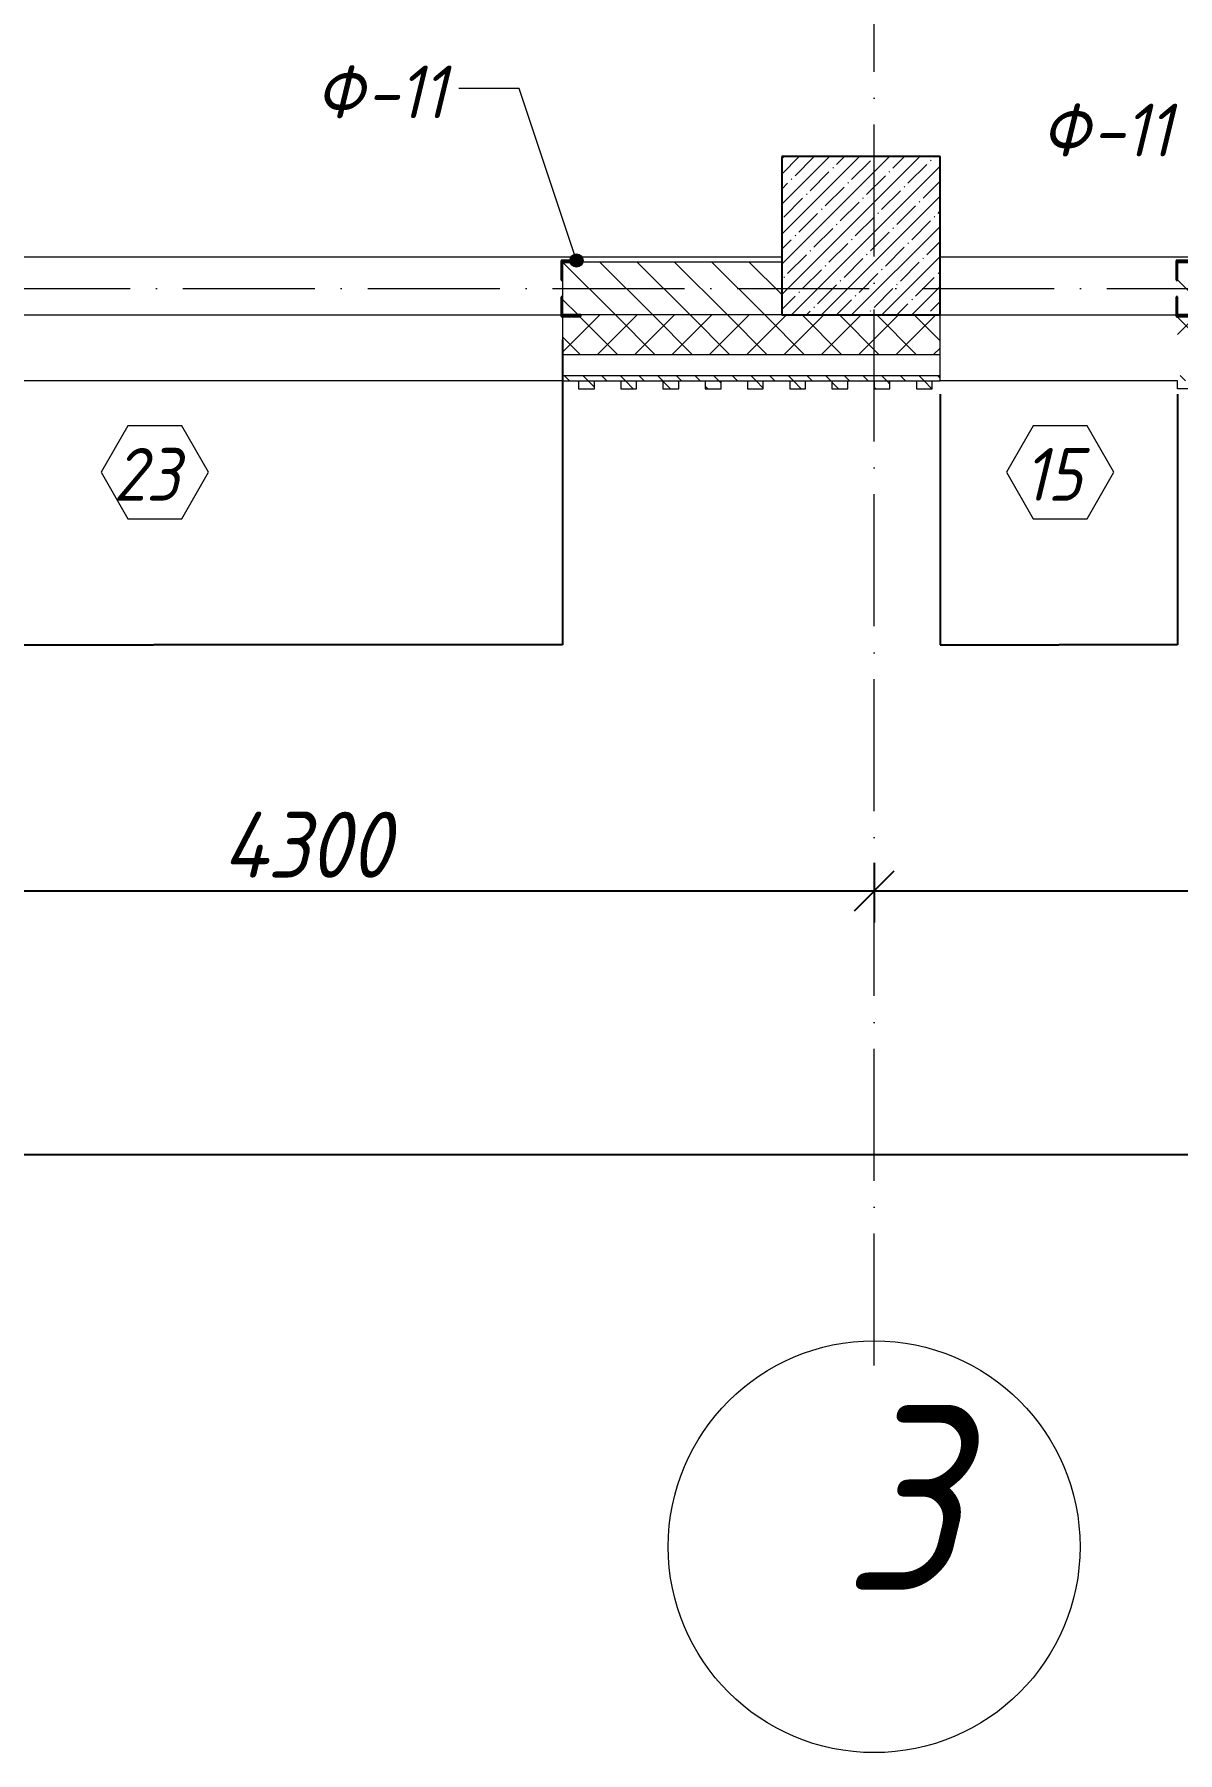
# Model space of a CAD drawing. Header units: millimetres. Extents: x 12986 to 523328, y -9759 to 30092.
# Drawn here: x 66825 to 71157, y -5546 to 963 of the extents above; entities that cross this region are included whole.
import ezdxf

# ---------------------------------------------------------------- set-up
doc = ezdxf.new("R2010")
doc.units = ezdxf.units.MM
doc.linetypes.add('50_200_ШТРИХ_1Т_ш5_п1_п1_', pattern=[700.0000000000001, 500.0000000000001, -100, 0, -100])
for name, color, linetype, lineweight in [('A-ANNO-DIMS', 7, 'Continuous', 9), ('A-GENM-1', 7, 'Continuous', 25), ('A-GENM-IDEN', 7, 'Continuous', 9), ('A-GLAZ-IDEN', 7, 'Continuous', 9), ('A-WALL', 7, 'Continuous', 5), ('A-WALL-8', 7, 'Continuous', 9), ('A-WALL-FNSH-1', 7, 'Continuous', 9), ('A-WALL-FNSH-2', 7, 'Continuous', 5), ('A-WALL-PATT-1', 7, 'Continuous', 5), ('I-WALL', 7, 'Continuous', 5), ('S-COLS', 7, 'Continuous', 9), ('S-COLS-1', 7, 'Continuous', 5), ('S-COLS-2', 7, 'Continuous', 25), ('Оси', 7, 'Continuous', 9), ('Оси-1', 7, 'Continuous', 20), ('Оси-2', 7, '50_200_ШТРИХ_1Т_ш5_п1_п1_', 9)]:
    doc.layers.add(name, color=color, linetype=linetype, lineweight=lineweight)
doc.layers.add('A-WALL-2', color=7, linetype='Continuous', lineweight=13, true_color=0x000000)
doc.layers.add('A-WALL-PATT-2', color=7, linetype='Continuous', lineweight=5, true_color=0xce0000)
doc.styles.add('ISOCPEUR_I_1', font='isocpeui.ttf', dxfattribs={"width": 0.9, "height": 249.9999999999997})
doc.styles.add('ISOCPEUR_I_3', font='isocpeui.ttf', dxfattribs={"width": 0.9, "height": 200})
doc.dimstyles.new('ISO-2_5_0_9К_БОЛЬШОЙ__с_подложкой_', dxfattribs={"dimscale": 304.8, "dimtxt": 248.9952939525788, "dimasz": 0.4921259842519685, "dimexe": 0.3937007874015748, "dimexo": 0, "dimgap": 0.1640419947506562, "dimtad": 1, "dimdec": 0, "dimzin": 0, "dimdsep": 46, "dimtxsty": 'ISOCPEUR_I_1', "dimblk1": 'OBLIQUE', "dimblk2": 'OBLIQUE', "dimsah": 1, "dimcen": 0.09, "dimdle": 0.3937007874015748, "dimazin": 0, "dimtfac": 1, "dimtdec": 4, "dimtix": 1, "dimtmove": 0, "dimatfit": 3, "dimfxl": 1, "dimtvp": 1, "dimtfill": 1, "dimtolj": 1, "dimtzin": 0, "dimarcsym": 2})
doc.dimstyles.new('ISO-2_5_0_9К_БОЛЬШОЙ__с_подложкой__2', dxfattribs={"dimscale": 304.8, "dimtxt": 248.9952939525788, "dimasz": 0.4921259842519685, "dimexe": 0.3937007874015748, "dimexo": 0, "dimgap": 0.1640419947506562, "dimtad": 1, "dimdec": 0, "dimzin": 0, "dimdsep": 46, "dimtxsty": 'ISOCPEUR_I_1', "dimblk1": 'OBLIQUE', "dimblk2": 'OBLIQUE', "dimsah": 1, "dimcen": 0.09, "dimdle": 0.3937007874015748, "dimazin": 0, "dimtfac": 1, "dimtdec": 4, "dimtix": 1, "dimtmove": 2, "dimatfit": 3, "dimfxl": 1, "dimtvp": 1, "dimtfill": 1, "dimtolj": 1, "dimtzin": 0, "dimarcsym": 2})
doc.dimstyles.get("Standard").update_dxf_attribs({"dimtxt": 0.18, "dimasz": 0.18, "dimexe": 0.18, "dimexo": 0.0625, "dimgap": 0.09, "dimtad": 0, "dimtih": 1, "dimtoh": 1, "dimdec": 4, "dimzin": 0, "dimdsep": 46, "dimtxsty": 'Standard', "dimcen": 0.09, "dimadec": 0, "dimazin": 0, "dimtfac": 1, "dimtdec": 4, "dimtofl": 0, "dimtmove": 0, "dimatfit": 3, "dimfxl": 1, "dimtolj": 1, "dimtzin": 0, "dimarcsym": 0})
pattern_1 = [(135, (61996.89328478048, 0), (-35.35533905932738, -35.35533905932737), [])]

# ---------------------------------------------------------------- blocks, each defined once
blk = doc.blocks.new('BSC_Колонна _Прямоугольная - 600х600-V31-АР1_Кладочный план 1 этажа')
at = {"layer": 'S-COLS-1'}
h = blk.add_hatch(dxfattribs=at)
h.set_pattern_fill('FP_57', color=256, style=0, pattern_type=2)
h.set_pattern_definition([(45, (-7960, -200), (-57.02462636878913, 57.02462636878913), []), (45, (-7902.975, -200), (-57.02462636878913, 57.02462636878913), [100.806, -20.161, 3.353, -16.808])])
h.paths.add_polyline_path([(-299.9999999999838, -299.9999999999924), (300.0000000000141, -299.9999999999838), (300.0000000000141, 300.0000000000011), (-299.9999999999881, 300.0000000000011), (-299.9999999999838, -45.42391196531664)], flags=0)
at = {"layer": 'S-COLS-2'}
for p, q in [((300, 299.9999999999999), (-300.0000000000002, 299.9999999999993)), ((-300.0000000000001, 299.9999999999993), (-299.9999999999954, -299.9999999999999)), ((299.9999999999998, -299.999999999992), (300, 299.9999999999999)), ((-299.9999999999954, -299.9999999999999), (299.9999999999998, -299.999999999992))]:
    blk.add_line(p, q, dxfattribs=at)
blk = doc.blocks.new('Фахверк_СКБ_Уголок - Ф-11_200х2500 h-26914022-АР1_Кладочный план 1 этажа')
at = {"layer": 'A-GENM-1'}
for p, q in [((199.9999999999932, 156.0000000000034), (124.9999999999923, 156.0000000000034)), ((124.9999999999923, 156.0000000000034), (124.9999999999923, 81.00000000000361)), ((130.9999999999933, 81.00000000000361), (130.9999999999933, 150.0000000000029)), ((130.9999999999933, 150.0000000000029), (199.9999999999932, 150.0000000000029)), ((199.9999999999932, 150.0000000000029), (199.9999999999932, 156.0000000000034)), ((124.9999999999923, 81.00000000000361), (130.9999999999933, 81.00000000000361)), ((130.9999999999926, 19.00000000000922), (124.9999999999923, 19.00000000000922)), ((124.9999999999923, 19.00000000000922), (124.9999999999923, -55.99999999999103)), ((130.9999999999926, -49.99999999999053), (130.9999999999926, 19.00000000000922)), ((124.9999999999923, -55.99999999999103), (199.9999999999924, -55.99999999999103)), ((199.9999999999924, -49.99999999999053), (130.9999999999926, -49.99999999999053)), ((199.9999999999924, -55.99999999999103), (199.9999999999924, -49.99999999999053))]:
    blk.add_line(p, q, dxfattribs=at)
blk = doc.blocks.new('Ось сетки - Круг_Ø6_00__ISO-2_5_0_9K_ кружки поменьше-23056867-АР1_Кладочный план 1 этажа')
at = {"layer": 'Оси-1'}
blk.add_circle((0, 0), 2.600000000000002, dxfattribs=at)
blk = doc.blocks.new('_Oblique')
at = {"color": 0, "linetype": 'ByBlock', "lineweight": -2}
blk.add_line((-0.5, -0.5), (0.5, 0.5), dxfattribs=at)
blk = doc.blocks.new('DIMBLOCK14-АР1_Кладочный план 1 этажа')
at = {"layer": 'A-ANNO-DIMS', "color": 0, "lineweight": -2, "transparency": 16777216}
for p, q in [((65706.89327796132, -2175.937461244155), (65706.89327796132, -2402.003478422513)), ((70006.89325042383, -2175.937461244168), (70006.89325042383, -2402.003478422513)), ((65586.89327796132, -2282.003478422513), (70126.89325042383, -2282.003478422513))]:
    blk.add_line(p, q, dxfattribs=at)
at = {"layer": 'Defpoints', "color": 0, "transparency": 16777216}
for p in [(65706.89327796132, -2175.937461244155), (70006.89325042383, -2175.937461244168), (70006.89325042383, -2282.003478422513)]:
    blk.add_point(p, dxfattribs=at)
at = {"layer": 'A-ANNO-DIMS', "color": 0, "lineweight": -2, "transparency": 16777216, "xscale": 150, "yscale": 150, "zscale": 150, "rotation": 180}
blk.add_blockref('_Oblique', (65706.89327796132, -2282.003478422513), dxfattribs=at)
at = {"layer": 'A-ANNO-DIMS', "color": 0, "lineweight": -2, "transparency": 16777216, "xscale": 150, "yscale": 150, "zscale": 150}
blk.add_blockref('_Oblique', (70006.89325042383, -2282.003478422513), dxfattribs=at)
at = {"layer": 'A-ANNO-DIMS', "color": 0, "transparency": 16777216, "insert": (67856.89326419258, -2107.003478422513), "char_height": 249.9999999999997, "width": 781.4621533280933, "attachment_point": 5, "style": 'ISOCPEUR_I_1', "bg_fill": 3, "box_fill_scale": 1.1, "bg_fill_color": 256, "bg_fill_true_color": 13158600, "bg_fill_transparency": 0}
blk.add_mtext('\\A1;4300', dxfattribs=at)
blk = doc.blocks.new('DIMBLOCK15-АР1_Кладочный план 1 этажа')
at = {"layer": 'A-ANNO-DIMS', "color": 0, "lineweight": -2, "transparency": 16777216}
for p, q in [((70006.89325042383, -2175.937461244168), (70006.89325042383, -2402.003478422513)), ((74506.89325042385, -2175.937461244183), (74506.89325042385, -2402.003478422513)), ((69886.89325042383, -2282.003478422513), (74626.89325042385, -2282.003478422513))]:
    blk.add_line(p, q, dxfattribs=at)
at = {"layer": 'Defpoints', "color": 0, "transparency": 16777216}
for p in [(70006.89325042383, -2175.937461244168), (74506.89325042385, -2175.937461244183), (74506.89325042385, -2282.003478422513)]:
    blk.add_point(p, dxfattribs=at)
at = {"layer": 'A-ANNO-DIMS', "color": 0, "lineweight": -2, "transparency": 16777216, "xscale": 150, "yscale": 150, "zscale": 150, "rotation": 180}
blk.add_blockref('_Oblique', (70006.89325042383, -2282.003478422513), dxfattribs=at)
at = {"layer": 'A-ANNO-DIMS', "color": 0, "lineweight": -2, "transparency": 16777216, "xscale": 150, "yscale": 150, "zscale": 150}
blk.add_blockref('_Oblique', (74506.89325042385, -2282.003478422513), dxfattribs=at)
at = {"layer": 'A-ANNO-DIMS', "color": 0, "transparency": 16777216, "insert": (72256.89325042383, -2107.003478422513), "char_height": 249.9999999999997, "width": 781.4621533280933, "attachment_point": 5, "style": 'ISOCPEUR_I_1', "bg_fill": 3, "box_fill_scale": 1.1, "bg_fill_color": 256, "bg_fill_true_color": 13158600, "bg_fill_transparency": 0}
blk.add_mtext('\\A1;4500', dxfattribs=at)
blk = doc.blocks.new('DIMBLOCK54-АР1_Кладочный план 1 этажа')
at = {"layer": 'A-ANNO-DIMS', "color": 0, "lineweight": -2, "transparency": 16777216}
for p, q in [((62106.89328478125, -3174.591104927445), (62106.89328478125, -3400.657122105833)), ((187006.893250423, -3174.591104927842), (187006.893250423, -3400.657122105833)), ((61986.89328478125, -3280.657122105833), (122782.6936598567, -3280.657122105833)), ((187126.893250423, -3280.657122105833), (123784.9095689476, -3280.657122105833))]:
    blk.add_line(p, q, dxfattribs=at)
at = {"layer": 'Defpoints', "color": 0, "transparency": 16777216}
for p in [(62106.89328478125, -3174.591104927445), (187006.893250423, -3174.591104927842), (187006.893250423, -3280.657122105833)]:
    blk.add_point(p, dxfattribs=at)
at = {"layer": 'A-ANNO-DIMS', "color": 0, "lineweight": -2, "transparency": 16777216, "xscale": 150, "yscale": 150, "zscale": 150, "rotation": 180}
blk.add_blockref('_Oblique', (62106.89328478125, -3280.657122105833), dxfattribs=at)
at = {"layer": 'A-ANNO-DIMS', "color": 0, "lineweight": -2, "transparency": 16777216, "xscale": 150, "yscale": 150, "zscale": 150}
blk.add_blockref('_Oblique', (187006.893250423, -3280.657122105833), dxfattribs=at)
at = {"layer": 'A-ANNO-DIMS', "color": 0, "transparency": 16777216, "insert": (122732.1812708764, -2904.04318550504), "char_height": 249.9999999999997, "width": 1103.240687051426, "attachment_point": 1, "line_spacing_factor": 1.149209049011902, "style": 'ISOCPEUR_I_1', "bg_fill": 3, "box_fill_scale": 1.1, "bg_fill_color": 256, "bg_fill_true_color": 13158600, "bg_fill_transparency": 0}
blk.add_mtext('\\A1;124900', dxfattribs=at)
blk = doc.blocks.new('DIMBLOCK108-АР1_Кладочный план 1 этажа')
at = {"layer": 'A-ANNO-DIMS', "color": 0, "lineweight": -2, "transparency": 16777216}
for p, q in [((65726.89334088654, -195.1105000016656), (65726.89334088654, -1350.184313338815)), ((68826.89334088653, -195.1105000016656), (68826.89334088653, -1350.184313338815)), ((65727.07334088653, -1350.004313338815), (67276.20334088654, -1350.004313338815)), ((68826.71334088653, -1350.004313338815), (67277.58334088654, -1350.004313338815))]:
    blk.add_line(p, q, dxfattribs=at)
at = {"layer": 'A-ANNO-DIMS', "color": 0, "transparency": 16777216}
for points in [[(65727.07334088653, -1349.974313338815), (65727.07334088653, -1350.034313338815), (65726.89334088654, -1350.004313338815)], [(68826.71334088653, -1349.974313338815), (68826.71334088653, -1350.034313338815), (68826.89334088653, -1350.004313338815)]]:
    blk.add_solid(points, dxfattribs=at)
at = {"layer": 'Defpoints', "color": 0, "transparency": 16777216}
for p in [(65726.89334088654, -195.0480000016656), (68826.89334088653, -195.0480000016656), (68826.89334088653, -1350.004313338815)]:
    blk.add_point(p, dxfattribs=at)
at = {"layer": 'A-ANNO-DIMS', "color": 0, "transparency": 16777216, "insert": (67276.89334088654, -1350.004313338815), "char_height": 0.18, "width": 560.8140159178082, "attachment_point": 5}
blk.add_mtext('\\A1;3100.0000', dxfattribs=at)
blk = doc.blocks.new('AAR_СКБ_Марка_Окна_Перемычка и проем - Марка проема-25443838-АР1_Кладочный план 1 этажа')
at = {"layer": 'A-GLAZ-IDEN'}
for p, q in [((-0.9678758116687644, -0.9840735043145652), (-1.985527685054408, -2.746698253436142)), ((1.067427935102521, -0.9840735043145681), (-0.9678758116687641, -0.9840735043145654)), ((2.085079808488153, -2.746698253436158), (1.067427935102521, -0.9840735043145679)), ((-1.985527685054408, -2.74669825343614), (-0.967875811668773, -4.509323002557723)), ((1.067427935102504, -4.50932300255773), (2.085079808488153, -2.746698253436157)), ((-0.9678758116687729, -4.509323002557723), (1.067427935102504, -4.50932300255773))]:
    blk.add_line(p, q, dxfattribs=at)
blk = doc.blocks.new('DIMBLOCK288-АР1_Кладочный план 1 этажа')
at = {"layer": 'A-ANNO-DIMS', "color": 0, "lineweight": -2, "transparency": 16777216}
for p, q in [((70256.636719728, -400.0625000026278), (70256.636719728, -1350.184313338815)), ((71156.636719728, -400.0625000026307), (71156.636719728, -1350.184313338815)), ((70256.816719728, -1350.004313338815), (70706.006719728, -1350.004313338815)), ((71156.45671972801, -1350.004313338815), (70707.26671972801, -1350.004313338815))]:
    blk.add_line(p, q, dxfattribs=at)
at = {"layer": 'A-ANNO-DIMS', "color": 0, "transparency": 16777216}
for points in [[(70256.816719728, -1349.974313338815), (70256.816719728, -1350.034313338815), (70256.636719728, -1350.004313338815)], [(71156.45671972801, -1349.974313338815), (71156.45671972801, -1350.034313338815), (71156.636719728, -1350.004313338815)]]:
    blk.add_solid(points, dxfattribs=at)
at = {"layer": 'Defpoints', "color": 0, "transparency": 16777216}
for p in [(70256.636719728, -400.0000000026278), (71156.636719728, -400.0000000026307), (71156.636719728, -1350.004313338815)]:
    blk.add_point(p, dxfattribs=at)
at = {"layer": 'A-ANNO-DIMS', "color": 0, "transparency": 16777216, "insert": (70706.636719728, -1350.004313338815), "char_height": 0.18, "width": 455.0867834087132, "attachment_point": 5}
blk.add_mtext('\\A1;900.0000', dxfattribs=at)

msp = doc.modelspace()

# ---------------------------------------------------------------- hatches: boundary and pattern name
at = {"layer": 'A-GENM-IDEN'}
h = msp.add_hatch(color=256, dxfattribs=at)
edge = h.paths.add_edge_path(flags=0)
edge.add_arc((68879.22667421986, 105.9999999983245), 24.99999999999942, 0, 360)
at = {"layer": 'A-WALL-PATT-1'}
h = msp.add_hatch(dxfattribs=at)
h.set_pattern_fill('FP_2', color=256, style=0, pattern_type=2)
h.set_pattern_definition([(45, (61996.89328478048, 0), (-70.71067811865476, 70.71067811865476), []), (135, (61996.89328478048, 0), (-70.71067811865476, -70.71067811865474), [])])
h.paths.add_polyline_path([(137696.8932777582, -250.0000000019183), (137696.8932777582, -100.0000000019264), (136096.893144617, -100.0000000018485), (136096.893144617, -250.000000001849)], flags=0)
h.paths.add_polyline_path([(110156.8933002349, -250.000000001849), (110156.3715611044, -106.0000000017778), (110087.8933002348, -106.0000000017778), (110087.8933002348, -100.0000000017792), (109406.8933002349, -100.0000000017792), (109406.8933002349, -250.0000000017797), (110087.8933002348, -250.0000000018404)], flags=0)
h.paths.add_polyline_path([(129056.8933002348, -250.000000001849), (132656.8932847818, -250.000000001849), (132656.8932847818, -100.0000000018485), (129056.8933002348, -100.0000000018485)], flags=0)
h.paths.add_polyline_path([(118406.8933136091, -250.000000001849), (119156.8932838392, -250.0000000017797), (119156.3715447088, -106.0000000018038), (119087.8932838392, -106.0000000018038), (119087.8932838392, -100.0000000018485), (118406.8933136091, -100.0000000018485)], flags=0)
h.paths.add_polyline_path([(121937.8933025475, -250.000000001849), (122006.8933025475, -250.000000001849), (122006.371563417, -106.0000000018384), (121937.8933025475, -106.0000000018384), (121937.8933025475, -100.0000000018485), (121325.8932838392, -100.0000000018485), (121325.8932838392, -106.0000000018384), (121256.8932838392, -106.0000000018384), (121256.8932838393, -250.000000001849), (121325.8932838392, -250.000000001849)], flags=0)
h.paths.add_polyline_path([(133556.8932847817, -250.000000001849), (134396.893144617, -250.000000001849), (134396.893144617, -100.0000000018485), (133556.8932847818, -100.0000000018485)], flags=0)
h.paths.add_polyline_path([(125706.8933025474, -250.000000001849), (126256.8932667851, -250.000000001849), (126256.3715276547, -106.0000000018384), (126187.8932667851, -106.0000000018384), (126187.8932667851, -100.0000000018485), (125706.8933025474, -100.0000000018485), (125706.8933025474, -106.0000000018384)], flags=0)
h.paths.add_polyline_path([(123606.8933025475, -250.000000001849), (123606.371563417, -106.0000000018211), (123537.8933025475, -106.0000000018211), (123537.8933025475, -100.0000000018485), (122906.8933025475, -100.0000000018485), (122906.8933025475, -250.0000000017797), (123537.8933025475, -250.0000000018404)], flags=0)
h.paths.add_polyline_path([(128156.8933002348, -250.000000001849), (128156.8933002348, -100.0000000018485), (127225.8932667851, -100.0000000018485), (127225.8932667851, -106.0000000018558), (127156.8932667851, -106.0000000018558), (127156.8932667851, -250.000000001849), (127225.8932667851, -250.000000001849)], flags=0)
h.paths.add_polyline_path([(105422.5867171914, -250.0000000017797), (106306.8933002348, -250.0000000017797), (106306.3715611044, -106.0000000017691), (106237.8933002348, -106.0000000017691), (106237.8933002348, -100.0000000017792), (104725.8932659578, -100.0000000017792), (104725.8932659578, -106.0000000017691), (104656.8932659578, -106.0000000017691), (104656.8932659578, -250.0000000017797), (104725.8932659578, -250.0000000017797)], flags=0)
h.paths.add_polyline_path([(114616.1804671914, -250.0000000017797), (115306.8933136091, -250.0000000017797), (115306.3715744787, -106.0000000017865), (115237.8933136091, -106.0000000017865), (115237.8933136091, -100.0000000017792), (113906.8933025475, -100.0000000017792), (113906.8933025475, -250.0000000017797)], flags=0)
h.paths.add_polyline_path([(90293.59326132102, -250.0000000017797), (90306.63673958188, -250.0000000017797), (90306.11500045145, -106.0000000017258), (90237.63673958188, -106.0000000017258), (90237.63673958188, -100.0000000017099), (89375.89323720156, -100.0000000017099), (89375.89323720156, -106.0000000017085), (89306.89323720158, -106.0000000017085), (89306.89323720158, -250.0000000017104), (90237.63673958188, -250.000000001771)], flags=0)
h.paths.add_polyline_path([(102556.8932659578, -250.0000000017797), (102556.3715268273, -106.0000000017605), (102487.8932659578, -106.0000000017605), (102487.8932659578, -100.0000000017792), (102005.8932363097, -100.0000000017792), (102005.8932363097, -106.0000000017691), (101936.8932363097, -106.0000000017691), (101936.8932363097, -250.0000000017797), (102543.8497876969, -250.0000000017797)], flags=0)
h.paths.add_polyline_path([(111056.8933002349, -250.0000000017797), (111806.8933025475, -250.0000000017797), (111806.3715634171, -106.0000000017778), (111737.8933025475, -106.0000000017778), (111737.8933025475, -100.0000000017792), (111125.8933002349, -100.0000000017792), (111125.8933002349, -106.0000000017691), (111056.8933002349, -106.0000000017691)], flags=0)
h.paths.add_polyline_path([(95866.89315112322, -250.0000000017797), (95866.37141199275, -106.0000000017345), (95797.8931511232, -106.0000000017345), (95797.8931511232, -100.0000000017618), (95006.89326364527, -100.0000000017792), (95006.89326364527, -250.0000000017104), (95797.8931511232, -250.000000001771)], flags=0)
h.paths.add_polyline_path([(99086.89326364509, -250.0000000017797), (99086.37152451469, -106.0000000017518), (99017.89326364512, -106.0000000017518), (99017.89326364512, -100.0000000017792), (98035.89315112321, -100.0000000017792), (98035.89315112321, -106.0000000017518), (97966.89315112322, -106.0000000017518), (97966.89315112322, -250.0000000017797), (98035.89315112321, -250.0000000017797)], flags=0)
h.paths.add_polyline_path([(100825.7898421914, -250.0000000017797), (101036.8932363097, -250.0000000017797), (101036.8932363097, -100.0000000017792), (99986.89326364509, -100.0000000017792), (99986.89326364509, -250.0000000017797)], flags=0)
h.paths.add_polyline_path([(88406.89323720164, -250.0000000017104), (88406.37149807111, -106.0000000017172), (88337.89323720156, -106.0000000017172), (88337.89323720156, -100.0000000017099), (87556.89327760041, -100.0000000017099), (87556.89327760041, -250.0000000017104), (88337.89323720156, -250.0000000017104)], flags=0)
h.paths.add_polyline_path([(81356.89338117048, -250.0000000017104), (82706.89332211469, -250.0000000017104), (82706.89332211469, -100.0000000017099), (81425.89338117046, -100.0000000017099), (81425.89338117046, -106.0000000017085), (81356.89338117048, -106.0000000017085)], flags=0)
h.paths.add_polyline_path([(78575.89325042491, -250.0000000017104), (79256.89338117046, -250.0000000017104), (79256.89338117046, -100.0000000017099), (78575.89325042491, -100.0000000017099), (78575.89325042491, -106.0000000016912), (78506.89325042491, -106.0000000016912), (78506.89325042491, -250.0000000017104)], flags=0)
h.paths.add_polyline_path([(92137.89326364527, -250.0000000017104), (92206.89326364527, -250.0000000017104), (92206.37152451483, -106.0000000017258), (92137.89326364527, -106.0000000017258), (92137.89326364527, -100.0000000017099), (91206.63673958188, -100.0000000017099), (91206.63673958188, -250.0000000017104)], flags=0)
h.paths.add_polyline_path([(83606.89332211469, -250.0000000017104), (84756.89327760035, -250.0000000017104), (84756.37153846995, -106.0000000016998), (84687.89327760038, -106.0000000016998), (84687.89327760038, -100.0000000017099), (83675.89332211469, -100.0000000017099), (83675.89332211469, -106.0000000016998), (83606.89332211469, -106.0000000016998)], flags=0)
h.paths.add_polyline_path([(76856.89325042331, -250.0000000017104), (77606.89325042491, -250.0000000016498), (77606.37151129446, -106.0000000016652), (77537.8932504249, -106.0000000016652), (77537.8932504249, -100.0000000017099), (76925.89325042332, -100.0000000017099), (76925.89325042332, -106.0000000016912), (76856.89325042331, -106.0000000016912)], flags=0)
h.paths.add_polyline_path([(65583.68046719136, -250.0000000016498), (65726.89334088654, -250.0000000016498), (65726.89334088654, -100.0000000016405), (61736.89328478158, -100.0000000016405), (61736.89328478158, -250.0000000016498)], flags=0)
h.paths.add_polyline_path([(74006.8932972484, -250.0000000016498), (74756.8932504233, -250.0000000016498), (74756.8932504233, -100.0000000017099), (74075.89329724842, -100.0000000017099), (74075.89329724842, -106.0000000016825), (74006.8932972484, -106.0000000016825)], flags=0)
h.paths.add_polyline_path([(68826.89334088653, -250.0000000016498), (70256.63671972802, -250.0000000016498), (70256.63671972802, -100.0000000016405), (68895.89334088653, -100.0000000016405), (68895.89334088653, -106.0000000016738), (68826.89334088653, -106.0000000016738)], flags=0)
h.paths.add_polyline_path([(71906.8932972484, -250.0000000016498), (71906.37155811797, -106.0000000016478), (71837.8932972484, -106.0000000016478), (71837.8932972484, -100.0000000016405), (71225.63671972803, -100.0000000016405), (71225.63671972803, -106.0000000016652), (71156.63671972803, -106.0000000016652), (71156.63671972803, -250.0000000016498), (71712.74296719136, -250.0000000016498)], flags=0)
h = msp.add_hatch(dxfattribs=at)
h.set_pattern_fill('FP_18', color=256, style=0, pattern_type=2)
h.set_pattern_definition(pattern_1)
h.paths.add_polyline_path([(137926.8932777582, -350.0000000018956), (137926.8932777582, -330.0000000019088), (136096.893144617, -330.0000000019088), (136096.893144617, -350.0000000018956), (137846.8932777582, -350.0000000018956)], flags=0)
h.paths.add_polyline_path([(134396.893144617, -350.0000000018956), (134396.893144617, -330.0000000018308), (133556.8932847818, -330.0000000019088), (133556.8932847818, -350.0000000018956)], flags=0)
h.paths.add_polyline_path([(132656.8932847818, -350.0000000018956), (132656.8932847818, -330.0000000018308), (129056.8933002348, -330.0000000018308), (129056.8933002348, -350.0000000018263), (129938.8367171914, -350.0000000018436)], flags=0)
h.paths.add_polyline_path([(114616.1804671914, -350.0000000018263), (115306.8933136091, -350.0000000018263), (115306.8933136091, -330.0000000018308), (113906.8933025475, -330.0000000018308), (113906.8933025475, -350.0000000018263)], flags=0)
h.paths.add_polyline_path([(111806.8933025475, -350.0000000018263), (111806.8933025475, -330.0000000018308), (111056.8933002349, -330.0000000018308), (111056.8933002349, -350.0000000018263), (111551.6492171914, -350.0000000018263)], flags=0)
h.paths.add_polyline_path([(119156.8932838392, -350.0000000018263), (119156.8932838392, -330.0000000018308), (118406.8933136091, -330.0000000018308), (118406.8933136091, -350.0000000018263)], flags=0)
h.paths.add_polyline_path([(110156.8933002349, -350.0000000018263), (110156.8933002349, -330.0000000017615), (109406.8933002349, -330.0000000017615), (109406.8933002349, -350.0000000018263)], flags=0)
h.paths.add_polyline_path([(128156.8933002348, -350.0000000018263), (128156.8933002348, -330.0000000018308), (127156.8932667851, -330.0000000018308), (127156.8932667851, -350.0000000018263)], flags=0)
h.paths.add_polyline_path([(122006.8933025475, -350.0000000018263), (122006.8933025475, -330.0000000018308), (121256.8932838392, -330.0000000018308), (121256.8932838392, -350.0000000018263)], flags=0)
h.paths.add_polyline_path([(123606.8933025475, -350.0000000018263), (123606.8933025475, -330.0000000018308), (122906.8933025475, -330.0000000018308), (122906.8933025475, -350.0000000018263)], flags=0)
h.paths.add_polyline_path([(126256.8932667851, -350.0000000018263), (126256.8932667851, -330.0000000018308), (125706.8933025474, -330.0000000018308), (125706.8933025474, -350.0000000018263)], flags=0)
h.paths.add_polyline_path([(100825.7898421914, -350.000000001757), (101036.8932363097, -350.000000001757), (101036.8932363097, -330.0000000017615), (99986.89326364509, -330.0000000017615), (99986.89326364509, -350.000000001757)], flags=0)
h.paths.add_polyline_path([(101936.8932363097, -350.000000001757), (102556.8932659578, -350.000000001757), (102556.8932659578, -330.0000000017615), (101936.8932363097, -330.0000000017615)], flags=0)
h.paths.add_polyline_path([(97966.89315112322, -350.000000001757), (99086.89326364509, -350.000000001757), (99086.89326364509, -330.0000000017615), (97966.89315112322, -330.0000000017615)], flags=0)
h.paths.add_polyline_path([(95006.89326364527, -350.000000001757), (95866.89315112322, -350.000000001757), (95866.89315112322, -330.0000000017615), (95006.89326364527, -330.0000000017615)], flags=0)
h.paths.add_polyline_path([(104656.8932659578, -350.000000001757), (106306.8933002348, -350.000000001757), (106306.8933002348, -330.0000000017615), (104656.8932659578, -330.0000000017615)], flags=0)
h.paths.add_polyline_path([(90099.93046719136, -350.000000001757), (90306.63673958188, -350.000000001757), (90306.63673958188, -330.0000000017615), (89306.89323720158, -330.0000000017615), (89306.89323720158, -350.000000001757)], flags=0)
h.paths.add_polyline_path([(92206.89326364527, -350.000000001757), (92206.89326364527, -330.0000000017615), (91206.63673958188, -330.0000000016922), (91206.63673958188, -350.000000001757)], flags=0)
h.paths.add_polyline_path([(87556.89327760041, -350.000000001757), (88406.89323720157, -350.000000001757), (88406.89323720164, -330.0000000016922), (87556.89327760041, -330.0000000016922)], flags=0)
h.paths.add_polyline_path([(74756.8932504233, -350.0000000016877), (74756.8932504233, -330.0000000016922), (74006.8932972484, -330.0000000016922), (74006.8932972484, -350.0000000016877)], flags=0)
h.paths.add_polyline_path([(84756.89327760041, -350.0000000016877), (84756.89327760035, -330.0000000017615), (83606.89332211469, -330.0000000016922), (83606.89332211469, -350.0000000016877), (83970.86796719136, -350.0000000016877)], flags=0)
h.paths.add_polyline_path([(68826.89334088653, -350.0000000016877), (70256.63671972802, -350.0000000016877), (70256.63671972802, -330.0000000016922), (68826.89334088653, -330.0000000016229)], flags=0)
h.paths.add_polyline_path([(71156.63671972803, -350.0000000016877), (71906.8932972484, -350.0000000016877), (71906.89329724848, -330.0000000016229), (71156.63671972803, -330.0000000016922)], flags=0)
h.paths.add_polyline_path([(77606.89325042491, -350.0000000016877), (77606.89325042491, -330.0000000016922), (76856.89325042331, -330.0000000016922), (76856.89325042331, -350.0000000016877)], flags=0)
h.paths.add_polyline_path([(79256.89338117046, -350.0000000016877), (79256.89338117046, -330.0000000016922), (78506.89325042491, -330.0000000016922), (78506.89325042491, -350.0000000016877)], flags=0)
h.paths.add_polyline_path([(81356.89338117048, -350.0000000016877), (82706.89332211469, -350.0000000016877), (82706.89332211469, -330.0000000016922), (81356.89338117048, -330.0000000016922)], flags=0)
h.paths.add_polyline_path([(65583.68046719136, -350.0000000016184), (65726.89334088654, -350.0000000016184), (65726.89334088654, -330.0000000016229), (61636.89328478154, -330.0000000016229), (61636.89328478154, -350.0000000016184)], flags=0)
h = msp.add_hatch(dxfattribs=at)
h.set_pattern_fill('FP_18', color=256, style=0, pattern_type=2)
h.set_pattern_definition(pattern_1)
h.paths.add_polyline_path([(68946.89326689912, -380.0000000016462), (68946.89326689912, -350.0000000016184), (68886.89326689915, -350.0000000016184), (68886.89326689915, -380.0000000016462)], flags=0)
h = msp.add_hatch(dxfattribs=at)
h.set_pattern_fill('FP_18', color=256, style=0, pattern_type=2)
h.set_pattern_definition(pattern_1)
h.paths.add_polyline_path([(69106.89326689916, -380.0000000016462), (69106.89326689916, -350.0000000016184), (69046.89326689918, -350.0000000016184), (69046.89326689918, -380.0000000016462)], flags=0)
h = msp.add_hatch(dxfattribs=at)
h.set_pattern_fill('FP_18', color=256, style=0, pattern_type=2)
h.set_pattern_definition(pattern_1)
h.paths.add_polyline_path([(69266.89326689913, -380.0000000016462), (69266.89326689913, -350.0000000016184), (69206.89326689913, -350.0000000016184), (69206.89326689913, -380.0000000016462)], flags=0)
h = msp.add_hatch(dxfattribs=at)
h.set_pattern_fill('FP_18', color=256, style=0, pattern_type=2)
h.set_pattern_definition(pattern_1)
h.paths.add_polyline_path([(69426.89326689916, -380.0000000016462), (69426.89326689916, -350.0000000016184), (69366.89326689918, -350.0000000016184), (69366.89326689918, -380.0000000016462)], flags=0)
h = msp.add_hatch(dxfattribs=at)
h.set_pattern_fill('FP_18', color=256, style=0, pattern_type=2)
h.set_pattern_definition(pattern_1)
h.paths.add_polyline_path([(69586.89326689912, -380.0000000016462), (69586.89326689912, -350.0000000016184), (69526.89326689913, -350.0000000016184), (69526.89326689913, -380.0000000016462)], flags=0)
h = msp.add_hatch(dxfattribs=at)
h.set_pattern_fill('FP_18', color=256, style=0, pattern_type=2)
h.set_pattern_definition(pattern_1)
h.paths.add_polyline_path([(69746.89326689916, -380.0000000016462), (69746.89326689916, -350.0000000016184), (69686.89326689916, -350.0000000016184), (69686.89326689916, -380.0000000016462)], flags=0)
h = msp.add_hatch(dxfattribs=at)
h.set_pattern_fill('FP_18', color=256, style=0, pattern_type=2)
h.set_pattern_definition(pattern_1)
h.paths.add_polyline_path([(69906.89326689912, -380.0000000016462), (69906.89326689912, -350.0000000016184), (69846.89326689913, -350.0000000016184), (69846.89326689913, -380.0000000016462)], flags=0)
h = msp.add_hatch(dxfattribs=at)
h.set_pattern_fill('FP_18', color=256, style=0, pattern_type=2)
h.set_pattern_definition(pattern_1)
h.paths.add_polyline_path([(70066.89326689916, -380.0000000016462), (70066.89326689916, -350.0000000016184), (70006.89326689916, -350.0000000016184), (70006.89326689916, -380.0000000016462)], flags=0)
h = msp.add_hatch(dxfattribs=at)
h.set_pattern_fill('FP_18', color=256, style=0, pattern_type=2)
h.set_pattern_definition(pattern_1)
h.paths.add_polyline_path([(70180.47734219136, -380.0000000016462), (70226.89326689919, -380.0000000016462), (70226.89326689919, -350.0000000016184), (70166.89326689913, -350.0000000016184), (70166.89326689913, -380.0000000016462)], flags=0)
at = {"layer": 'A-WALL-PATT-2'}
h = msp.add_hatch(dxfattribs=at)
h.set_pattern_fill('FP_3', color=256, style=0, pattern_type=2)
h.set_pattern_definition([(135, (61996.89328478048, 0), (-70.71067811865476, -70.71067811865474), [])])
h.paths.add_polyline_path([(81556.89338117032, -100.0000000017099), (82706.89332211469, -100.0000000017099), (82706.89332211469, 99.99999999831398), (81356.89338117048, 99.99999999831398), (81356.89338117048, -100.0000000016839), (81425.89338117046, -100.0000000017099)], flags=0)
h.paths.add_polyline_path([(76856.89325042331, -100.0000000017099), (77606.89325042491, -100.0000000017099), (77606.89325042491, 99.99999999831398), (76856.89325042331, 99.99999999831398), (76856.89325042331, -31.00000000169089)], flags=0)
h.paths.add_polyline_path([(90306.63673958188, -100.0000000017099), (90306.63673958188, 99.99999999824468), (89306.89323720158, 99.99999999824468), (89306.89323720158, -100.0000000017099), (90237.63673958188, -100.0000000017099)], flags=0)
h.paths.add_polyline_path([(74075.89329724842, -100.0000000017099), (74156.8932504233, -100.0000000017099), (74156.8932504233, 99.99999999831398), (74006.8932972484, 99.99999999831398), (74006.8932972484, -100.0000000017099)], flags=0)
h.paths.add_polyline_path([(78656.89324758686, -100.0000000017099), (78656.89324758686, 99.99999999831398), (78506.89325042491, 99.99999999831398), (78506.89325042491, -100.0000000016752), (78575.89325042491, -100.0000000017099)], flags=0)
h.paths.add_polyline_path([(88406.89323720157, -100.0000000017099), (88406.89323720157, 99.99999999824468), (88156.89327760041, 99.99999999824468), (88156.89327760041, -100.0000000017099), (88337.89323720156, -100.0000000017099)], flags=0)
h.paths.add_polyline_path([(71906.8932972484, -100.0000000017099), (71906.8932972484, 99.99999999831398), (71156.63671972803, 99.99999999831398), (71156.63671972803, -100.0000000016405), (71837.8932972484, -100.0000000017012)], flags=0)
h.paths.add_polyline_path([(83675.89332211469, -100.0000000017099), (83906.89326364521, -100.0000000017099), (83906.89326364521, 99.99999999831398), (83606.89332211469, 99.99999999831398), (83606.89332211469, -100.0000000017099)], flags=0)
h.paths.add_polyline_path([(84506.89326364521, -100.0000000017099), (84756.89327760041, -100.0000000017099), (84756.89327760041, 99.99999999831398), (84506.89326364521, 99.99999999831398)], flags=0)
h.paths.add_polyline_path([(69656.89325040775, -100.0000000016405), (69656.89325040775, 99.99999999831398), (68826.89334088653, 99.99999999831398), (68826.89334088653, -100.0000000016405), (68895.89334088653, -100.0000000016405)], flags=0)

# ---------------------------------------------------------------- linework, layer by layer
at = {"layer": 'A-GENM-IDEN'}
for p, q in [((68662.6307841531, 757.030976970121), (68433.95223046184, 757.030976970121)), ((68879.22667421986, 105.9999999983245), (68662.6307841531, 757.030976970121))]:
    msp.add_line(p, q, dxfattribs=at)
msp.add_circle((68879.22667421986, 105.9999999983245), 24.99999999999942, dxfattribs=at)
at = {"layer": 'A-WALL'}
for p, q in [((65726.89334088653, -100.0000000016519), (68820.89334088651, -100.0000000016619)), ((69656.89325040774, -100.0000000016405), (68895.89334088653, -100.0000000016405)), ((70256.89325040774, -100.0000000016665), (71150.63671972802, -100.0000000016694)), ((68826.89334088653, -350.0000000016619), (65726.89334088653, -350.0000000016519)), ((71156.636719728, -350.0000000016695), (70256.636719728, -350.0000000016665))]:
    msp.add_line(p, q, dxfattribs=at)
at = {"layer": 'A-WALL-2'}
for p, q in [((69656.89325040774, 99.99999999831398), (68895.89334088653, 99.99999999831398)), ((68826.89334088653, 30.99999999832497), (68826.89334088653, -31.00000000166847))]:
    msp.add_line(p, q, dxfattribs=at)
at = {"layer": 'A-WALL-8'}
for p, q in [((68826.89334088653, -106.0000000016694), (68826.89334088653, -330.0000000016229)), ((70256.63671972802, -330.0000000016922), (70256.63671972802, -100.0000000016405)), ((68826.89334088653, -250.0000000016411), (70256.63671972802, -250.0000000016411)), ((68826.89334088653, -330.0000000016229), (70256.63671972802, -330.0000000016922))]:
    msp.add_line(p, q, dxfattribs=at)
at = {"layer": 'A-WALL-FNSH-1'}
for p, q in [((68826.89334088653, -330.0000000016229), (68826.89334088653, -350.0000000016877)), ((68826.89334088653, -350.0000000016877), (70256.63671972802, -350.0000000016877)), ((70256.63671972802, -350.0000000016877), (70256.63671972802, -330.0000000016922))]:
    msp.add_line(p, q, dxfattribs=at)
at = {"layer": 'A-WALL-FNSH-2'}
for p, q in [((68886.89326689913, -350.0000000016184), (68886.89326689913, -380.0000000016462)), ((68886.89326689913, -380.0000000016462), (68946.89326689912, -380.0000000016462)), ((68946.89326689912, -380.0000000016462), (68946.89326689912, -350.0000000016184)), ((69046.89326689916, -350.0000000016184), (69046.89326689916, -380.0000000016462)), ((69046.89326689916, -380.0000000016462), (69106.89326689915, -380.0000000016462)), ((69106.89326689915, -380.0000000016462), (69106.89326689915, -350.0000000016184)), ((69206.89326689913, -350.0000000016184), (69206.89326689913, -380.0000000016462)), ((69206.89326689913, -380.0000000016462), (69266.89326689912, -380.0000000016462)), ((69266.89326689912, -380.0000000016462), (69266.89326689912, -350.0000000016184)), ((69366.89326689916, -350.0000000016184), (69366.89326689916, -380.0000000016462)), ((69366.89326689916, -380.0000000016462), (69426.89326689915, -380.0000000016462)), ((69426.89326689915, -380.0000000016462), (69426.89326689915, -350.0000000016184)), ((69526.89326689913, -350.0000000016184), (69526.89326689913, -380.0000000016462)), ((69526.89326689913, -380.0000000016462), (69586.89326689912, -380.0000000016462)), ((69586.89326689912, -380.0000000016462), (69586.89326689912, -350.0000000016184)), ((69686.89326689916, -350.0000000016184), (69686.89326689916, -380.0000000016462)), ((69686.89326689916, -380.0000000016462), (69746.89326689915, -380.0000000016462)), ((69746.89326689915, -380.0000000016462), (69746.89326689915, -350.0000000016184)), ((69846.89326689912, -350.0000000016184), (69846.89326689912, -380.0000000016462)), ((69846.89326689912, -380.0000000016462), (69906.8932668991, -380.0000000016462)), ((69906.8932668991, -380.0000000016462), (69906.8932668991, -350.0000000016184)), ((70006.89326689916, -350.0000000016184), (70006.89326689916, -380.0000000016462)), ((70006.89326689916, -380.0000000016462), (70066.89326689915, -380.0000000016462)), ((70066.89326689915, -380.0000000016462), (70066.89326689915, -350.0000000016184)), ((70166.89326689912, -350.0000000016184), (70166.89326689912, -380.0000000016462)), ((70166.89326689912, -380.0000000016462), (70226.89326689918, -380.0000000016462)), ((70226.89326689918, -380.0000000016462), (70226.89326689918, -350.0000000016184))]:
    msp.add_line(p, q, dxfattribs=at)
at = {"layer": 'I-WALL'}
for p, q in [((65726.89326689913, 119.9999999983488), (69656.89325040774, 119.9999999983361)), ((70256.89325040774, 119.9999999983342), (74156.89325042328, 119.9999999983216)), ((71156.636719728, -380.0000000016465), (71156.636719728, -350.0000000016465)), ((71906.6366893789, -380.0000000016537), (71156.636719728, -380.0000000016465))]:
    msp.add_line(p, q, dxfattribs=at)
at = {"layer": 'Оси-2'}
for p, q in [((70006.89325042382, -4080.000000001671), (70006.89325042392, 28636.94316106638)), ((57586.89328478155, -2.642016903582707e-09), (187948.5213125124, -3.0631423513162e-09))]:
    msp.add_line(p, q, dxfattribs=at)

# ---------------------------------------------------------------- block references
at = {"layer": 'A-GENM-1'}
for p in [(68695.89334088653, -50.00000000167848), (71025.63671972802, -50.00000000167622)]:
    msp.add_blockref('Фахверк_СКБ_Уголок - Ф-11_200х2500 h-26914022-АР1_Кладочный план 1 этажа', p, dxfattribs=at)
at = {"layer": 'A-GLAZ-IDEN', "xscale": 99.99999999999993, "yscale": 99.99999999999993, "zscale": 99.99999999999993}
for p in [(67276.89334088653, -421.4090704371878), (70706.63671972799, -421.4090704371989)]:
    msp.add_blockref('AAR_СКБ_Марка_Окна_Перемычка и проем - Марка проема-25443838-АР1_Кладочный план 1 этажа', p, dxfattribs=at)
at = {"layer": 'S-COLS'}
msp.add_blockref('BSC_Колонна _Прямоугольная - 600х600-V31-АР1_Кладочный план 1 этажа', (69956.89325040774, 199.9999999983343), dxfattribs=at)
at = {"layer": 'Оси-1', "xscale": 300, "yscale": 300, "zscale": 99.99999999999993}
msp.add_blockref('Ось сетки - Круг_Ø6_00__ISO-2_5_0_9K_ кружки поменьше-23056867-АР1_Кладочный план 1 этажа', (70006.89325042382, -4766.000000003343), dxfattribs=at)

# ---------------------------------------------------------------- texts
at = {"layer": 'A-GENM-IDEN', "char_height": 199.9999999999998, "attachment_point": 1, "style": 'ISOCPEUR_I_3'}
for s, insert, width in [('\\fISOCPEUR|b0|i1|c204|p34|;\\W.9;Ф', (67891.71774770322, 844.6455603034542), 230.8859999999998), ('-11', (68082.21774770322, 844.6455603034542), 389.6201249999996), ('\\fISOCPEUR|b0|i1|c204|p34|;\\W.9;Ф', (70640.7776288189, 700.001282015036), 230.8859999999998), ('\\fISOCPEUR|b0|i1|c204|p34|;\\W.9;Ф', (70640.7776288189, 700.001282015036), 230.8859999999998), ('-11', (70831.2776288189, 700.001282015036), 389.6201249999996), ('-11', (70831.2776288189, 700.001282015036), 389.6201249999996)]:
    msp.add_mtext(s, dxfattribs=dict(at, insert=insert, width=width))
at = {"layer": 'A-GLAZ-IDEN', "char_height": 199.9999999999998, "attachment_point": 1, "style": 'ISOCPEUR_I_3'}
for s, insert, width in [('23', (67124.9948140939, -604.0504447505698), 317.4682499999997), ('15', (70572.73819293536, -604.050444750581), 274.1771249999998)]:
    msp.add_mtext(s, dxfattribs=dict(at, insert=insert, width=width))
at = {"layer": 'Оси', "insert": (69885.21493090686, -4231.22535124258), "char_height": 700, "width": 202.0252499999998, "attachment_point": 1, "style": 'ISOCPEUR_I_1'}
msp.add_mtext('\\fISOCPEUR|b0|i1|c204|p34|;\\W.9;3', dxfattribs=at)

# ---------------------------------------------------------------- dimensions: what is measured, and where the dimension line sits
at = {"layer": 'A-ANNO-DIMS'}
for base, p1, p2, picture, middle in [((68826.89334088653, -1350.004313338815), (65726.89334088654, -195.0480000016656), (68826.89334088653, -195.0480000016656), 'DIMBLOCK108-АР1_Кладочный план 1 этажа', (67276.89334088654, -1350.004313338815)), ((71156.636719728, -1350.004313338815), (70256.636719728, -400.0000000026278), (71156.636719728, -400.0000000026307), 'DIMBLOCK288-АР1_Кладочный план 1 этажа', (70706.636719728, -1350.004313338815))]:
    dim = msp.add_linear_dim(base=base, p1=p1, p2=p2, dimstyle='Standard', dxfattribs=at)
    dim.commit()
    dim.dimension.update_dxf_attribs({"geometry": picture, "text_midpoint": middle})

# ---------------------------------------------------------------- next in the draw order: dimensions: what is measured, and where the dimension line sits
dim = msp.add_linear_dim(base=(70006.89325042383, -2282.003478422513), p1=(65706.89327796132, -2175.937461244155), p2=(70006.89325042383, -2175.937461244168), dimstyle='ISO-2_5_0_9К_БОЛЬШОЙ__с_подложкой_', override={"dimpost": '<>', "dimfxl": 4299.999972462509}, dxfattribs=at)
dim.commit()
dim.dimension.update_dxf_attribs({"geometry": 'DIMBLOCK14-АР1_Кладочный план 1 этажа', "text_midpoint": (67856.89326419258, -2107.003478422513)})
dim = msp.add_linear_dim(base=(187006.893250423, -3280.657122105833), p1=(62106.89328478125, -3174.591104927445), p2=(187006.893250423, -3174.591104927842), dimstyle='ISO-2_5_0_9К_БОЛЬШОЙ__с_подложкой__2', override={"dimpost": '<>', "dimfxl": 124899.9999656418}, dxfattribs=at)
dim.commit()
dim.dimension.update_dxf_attribs({"geometry": 'DIMBLOCK54-АР1_Кладочный план 1 этажа', "text_midpoint": (123283.8016144022, -3070.709852171707), "dimtype": 160})

# ---------------------------------------------------------------- next in the draw order: dimensions: what is measured, and where the dimension line sits
dim = msp.add_linear_dim(base=(74506.89325042385, -2282.003478422513), p1=(70006.89325042383, -2175.937461244168), p2=(74506.89325042385, -2175.937461244183), dimstyle='ISO-2_5_0_9К_БОЛЬШОЙ__с_подложкой_', override={"dimpost": '<>', "dimfxl": 4500.000000000015}, dxfattribs=at)
dim.commit()
dim.dimension.update_dxf_attribs({"geometry": 'DIMBLOCK15-АР1_Кладочный план 1 этажа', "text_midpoint": (72256.89325042383, -2107.003478422513)})

doc.saveas('drawing.dxf')
